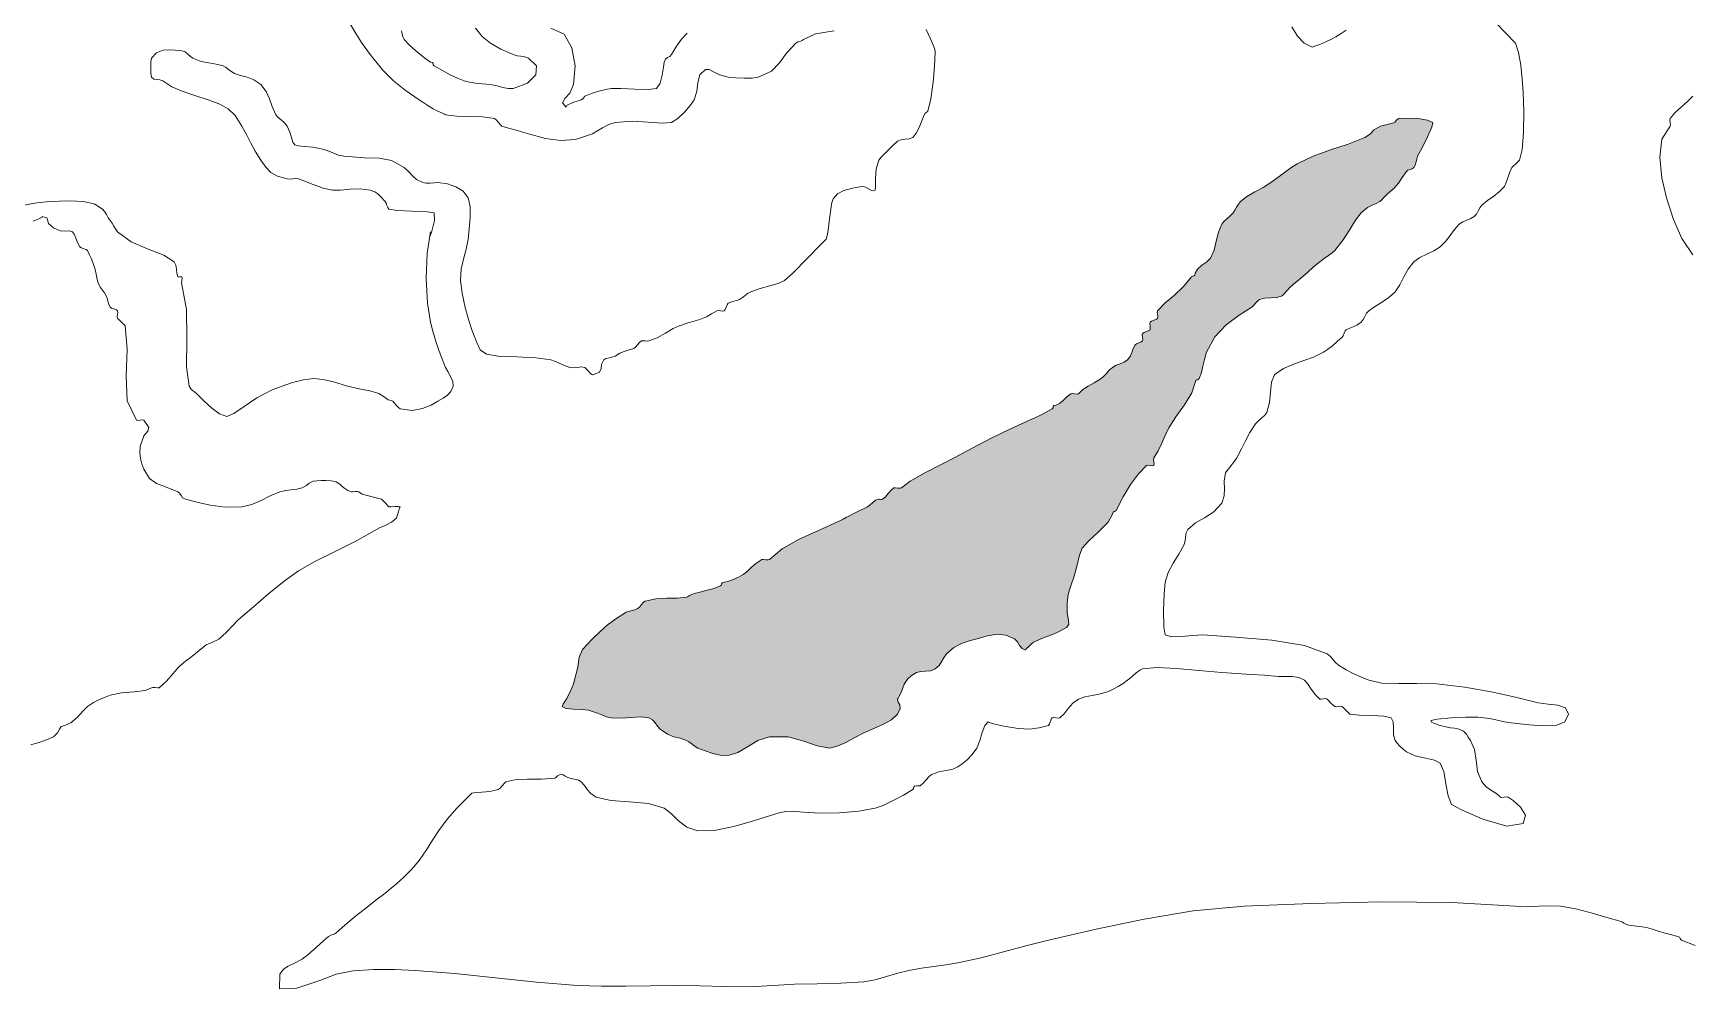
# Model space of a CAD drawing. Header units: inches. Extents: x -600 to 863, y -502 to 873.
# Drawn here: x 641.09 to 687.67, y 2.98 to 29.83 of the extents above; entities that cross this region are included whole.
import ezdxf

# ---------------------------------------------------------------- set-up
doc = ezdxf.new("R2010")
doc.units = ezdxf.units.IN
doc.header["$MEASUREMENT"] = 0
doc.layers.add('Layer 1', color=7, linetype='Continuous')

msp = doc.modelspace()

# ---------------------------------------------------------------- hatches: boundary and pattern name
at = {"layer": 'Layer 1', "true_color": 0xffffff}
msp.add_hatch(color=7, dxfattribs=at).paths.add_polyline_path([(679.359, 27.322), (679.366, 27.337), (679.388, 27.37), (679.422, 27.406), (679.466, 27.428), (679.708, 27.444), (680.008, 27.428), (680.275, 27.385), (680.419, 27.322), (680.39, 27.184), (680.273, 26.915), (680.124, 26.611), (679.995, 26.369), (679.971, 26.301), (679.949, 26.213), (679.925, 26.123), (679.89, 26.051), (679.845, 26.02), (679.782, 25.997), (679.72, 25.976), (679.678, 25.945), (679.562, 25.77), (679.46, 25.616), (679.335, 25.47), (679.148, 25.311), (679.091, 25.259), (679.038, 25.201), (678.987, 25.146), (678.937, 25.099), (678.826, 25.038), (678.715, 24.997), (678.582, 24.928), (678.407, 24.781), (678.244, 24.572), (678.087, 24.311), (677.905, 24.02), (677.666, 23.722), (677.589, 23.655), (677.486, 23.583), (677.367, 23.501), (677.242, 23.404), (677.071, 23.259), (676.898, 23.108), (676.711, 22.947), (676.501, 22.769), (676.407, 22.681), (676.319, 22.586), (676.242, 22.503), (676.184, 22.451), (676.039, 22.404), (675.867, 22.39), (675.694, 22.38), (675.548, 22.346), (675.502, 22.309), (675.45, 22.248), (675.395, 22.184), (675.336, 22.134), (674.976, 21.905), (674.615, 21.634), (674.299, 21.295), (674.066, 20.863), (674.004, 20.658), (673.963, 20.474), (673.921, 20.299), (673.854, 20.122), (673.828, 20.1), (673.794, 20.093), (673.764, 20.074), (673.748, 20.016), (673.651, 19.723), (673.443, 19.388), (673.202, 19.049), (673.007, 18.745), (672.9, 18.525), (672.806, 18.309), (672.705, 18.099), (672.584, 17.898), (672.576, 17.853), (672.586, 17.79), (672.595, 17.729), (672.584, 17.687), (672.541, 17.676), (672.479, 17.686), (672.416, 17.695), (672.372, 17.687), (672.147, 17.45), (671.93, 17.151), (671.721, 16.803), (671.524, 16.416), (671.498, 16.395), (671.465, 16.388), (671.435, 16.368), (671.419, 16.311), (671.296, 16.088), (671.029, 15.816), (670.746, 15.554), (670.572, 15.357), (670.498, 15.16), (670.425, 14.883), (670.346, 14.578), (670.254, 14.299), (670.204, 14.163), (670.164, 14.004), (670.143, 13.807), (670.148, 13.558), (670.182, 13.328), (670.194, 13.211), (670.131, 13.136), (669.937, 13.028), (669.777, 12.957), (669.6, 12.891), (669.405, 12.813), (669.195, 12.71), (669.149, 12.673), (669.068, 12.602), (668.998, 12.531), (668.983, 12.498), (668.879, 12.539), (668.81, 12.629), (668.747, 12.733), (668.666, 12.816), (668.422, 12.919), (668.174, 12.941), (667.907, 12.901), (667.607, 12.816), (667.369, 12.745), (667.16, 12.674), (666.963, 12.566), (666.76, 12.393), (666.692, 12.299), (666.627, 12.184), (666.549, 12.066), (666.442, 11.969), (666.307, 11.915), (666.168, 11.901), (666.033, 11.895), (665.913, 11.863), (665.771, 11.781), (665.656, 11.68), (665.564, 11.537), (665.489, 11.334), (665.463, 11.266), (665.429, 11.201), (665.397, 11.15), (665.384, 11.122), (665.399, 11.036), (665.444, 10.955), (665.459, 10.853), (665.384, 10.698), (665.214, 10.542), (664.983, 10.414), (664.715, 10.297), (664.431, 10.169), (664.183, 10.038), (663.928, 9.902), (663.687, 9.794), (663.478, 9.746), (663.125, 9.803), (662.747, 9.938), (662.311, 10.057), (661.783, 10.063), (661.455, 9.957), (661.162, 9.783), (660.889, 9.617), (660.619, 9.534), (660.398, 9.543), (660.187, 9.59), (659.978, 9.662), (659.771, 9.746), (659.698, 9.788), (659.608, 9.853), (659.521, 9.916), (659.454, 9.957), (659.271, 10.02), (659.099, 10.062), (658.918, 10.133), (658.713, 10.275), (658.639, 10.36), (658.572, 10.453), (658.497, 10.536), (658.396, 10.593), (658.17, 10.621), (657.907, 10.607), (657.624, 10.587), (657.337, 10.593), (657.198, 10.625), (657.052, 10.683), (656.89, 10.748), (656.701, 10.805), (656.504, 10.826), (656.274, 10.835), (656.073, 10.854), (655.96, 10.91), (655.987, 10.982), (656.075, 11.129), (656.186, 11.325), (656.277, 11.546), (656.396, 12.021), (656.438, 12.296), (656.532, 12.513), (656.808, 12.816), (657.014, 13.014), (657.224, 13.196), (657.464, 13.374), (657.76, 13.558), (657.845, 13.594), (657.924, 13.611), (658.001, 13.629), (658.078, 13.663), (658.126, 13.707), (658.188, 13.775), (658.247, 13.84), (658.289, 13.875), (658.59, 13.938), (658.896, 13.952), (659.191, 13.954), (659.454, 13.98), (659.483, 13.996), (659.539, 14.027), (659.605, 14.062), (659.666, 14.087), (659.823, 14.125), (659.998, 14.167), (660.192, 14.221), (660.407, 14.299), (660.428, 14.322), (660.436, 14.356), (660.456, 14.388), (660.513, 14.404), (660.613, 14.427), (660.759, 14.479), (660.914, 14.546), (661.043, 14.616), (661.146, 14.698), (661.263, 14.807), (661.402, 14.926), (661.572, 15.04), (661.618, 15.045), (661.682, 15.035), (661.744, 15.029), (661.783, 15.04), (662.139, 15.344), (662.62, 15.61), (663.16, 15.855), (663.689, 16.099), (663.741, 16.123), (663.795, 16.146), (663.849, 16.174), (663.901, 16.204), (663.947, 16.23), (663.997, 16.254), (664.053, 16.279), (664.113, 16.311), (664.223, 16.368), (664.32, 16.415), (664.422, 16.463), (664.537, 16.521), (664.611, 16.577), (664.687, 16.646), (664.766, 16.706), (664.854, 16.733), (664.877, 16.732), (664.908, 16.729), (664.938, 16.729), (664.96, 16.733), (665.038, 16.803), (665.12, 16.896), (665.201, 16.988), (665.277, 17.052), (665.323, 17.056), (665.388, 17.047), (665.45, 17.041), (665.489, 17.052), (665.74, 17.244), (666.151, 17.476), (666.602, 17.707), (666.972, 17.898), (667.492, 18.18), (668.009, 18.448), (668.536, 18.707), (669.09, 18.957), (669.242, 19.023), (669.399, 19.095), (669.56, 19.177), (669.725, 19.275), (669.749, 19.307), (669.754, 19.34), (669.771, 19.366), (669.831, 19.381), (669.935, 19.42), (670.035, 19.506), (670.141, 19.609), (670.254, 19.698), (670.3, 19.703), (670.364, 19.694), (670.427, 19.688), (670.466, 19.698), (670.59, 19.817), (670.736, 19.914), (670.907, 20.008), (671.102, 20.122), (671.181, 20.188), (671.254, 20.271), (671.33, 20.357), (671.419, 20.439), (671.522, 20.498), (671.639, 20.542), (671.751, 20.588), (671.843, 20.651), (671.914, 20.749), (671.96, 20.857), (672.001, 20.969), (672.054, 21.075), (672.096, 21.104), (672.164, 21.13), (672.229, 21.155), (672.266, 21.181), (672.271, 21.23), (672.263, 21.289), (672.256, 21.347), (672.266, 21.393), (672.308, 21.421), (672.376, 21.447), (672.441, 21.473), (672.478, 21.498), (672.483, 21.548), (672.475, 21.606), (672.467, 21.664), (672.478, 21.71), (672.52, 21.738), (672.588, 21.765), (672.653, 21.791), (672.689, 21.816), (672.694, 21.865), (672.686, 21.925), (672.679, 21.984), (672.689, 22.027), (672.905, 22.251), (673.159, 22.471), (673.417, 22.707), (673.643, 22.98), (673.675, 23.005), (673.708, 23.01), (673.734, 23.026), (673.748, 23.087), (673.806, 23.2), (673.931, 23.307), (674.07, 23.408), (674.172, 23.51), (674.273, 23.736), (674.337, 23.986), (674.396, 24.236), (674.489, 24.463), (674.55, 24.537), (674.634, 24.612), (674.726, 24.692), (674.807, 24.781), (674.858, 24.858), (674.908, 24.944), (674.96, 25.028), (675.019, 25.099), (675.199, 25.236), (675.419, 25.366), (675.65, 25.494), (675.866, 25.628), (676.065, 25.771), (676.249, 25.911), (676.427, 26.041), (676.607, 26.157), (677.063, 26.375), (677.549, 26.549), (678.039, 26.713), (678.513, 26.898), (678.666, 27.004), (678.765, 27.109), (678.949, 27.216)])

# ---------------------------------------------------------------- linework, layer by layer
at = {"layer": 'Layer 1', "lineweight": 0}
for points in [[(666.186, 29.932), (666.293, 29.687), (666.396, 29.451), (666.442, 29.334), (666.432, 29.057), (666.387, 28.529), (666.316, 27.981), (666.23, 27.64), (666.211, 27.618), (666.183, 27.6), (666.152, 27.574), (666.125, 27.533), (666.078, 27.41), (666.005, 27.223), (665.913, 27.032), (665.807, 26.898), (665.71, 26.858), (665.596, 26.847), (665.481, 26.834), (665.384, 26.793), (665.248, 26.672), (665.078, 26.508), (664.93, 26.354), (664.854, 26.263), (664.783, 26.02), (664.76, 25.746), (664.757, 25.52), (664.748, 25.416), (664.672, 25.4), (664.584, 25.441), (664.498, 25.496), (664.431, 25.521), (664.324, 25.508), (664.112, 25.47), (663.874, 25.404), (663.689, 25.311), (663.569, 25.172), (663.522, 25.031), (663.506, 24.871), (663.478, 24.675), (663.459, 24.538), (663.442, 24.361), (663.416, 24.183), (663.372, 24.039), (663.211, 23.873), (662.844, 23.494), (662.449, 23.096), (662.207, 22.875), (662.027, 22.797), (661.789, 22.73), (661.521, 22.657), (661.254, 22.558), (661.169, 22.51), (661.096, 22.455), (661.021, 22.399), (660.937, 22.346), (660.866, 22.318), (660.784, 22.299), (660.699, 22.275), (660.619, 22.239), (660.59, 22.197), (660.563, 22.13), (660.539, 22.063), (660.513, 22.027), (660.464, 22.021), (660.406, 22.029), (660.35, 22.037), (660.302, 22.027), (660.154, 21.939), (660.009, 21.861), (659.824, 21.787), (659.561, 21.71), (659.49, 21.688), (659.418, 21.661), (659.337, 21.632), (659.242, 21.604), (659.079, 21.53), (658.864, 21.403), (658.627, 21.271), (658.396, 21.181), (658.344, 21.178), (658.288, 21.184), (658.233, 21.188), (658.184, 21.181), (658.133, 21.141), (658.072, 21.071), (658.014, 21.004), (657.972, 20.969), (657.814, 20.923), (657.695, 20.886), (657.582, 20.837), (657.442, 20.757), (657.378, 20.733), (657.283, 20.71), (657.188, 20.684), (657.125, 20.651), (657.06, 20.523), (657.049, 20.399), (656.996, 20.295), (656.808, 20.228), (656.761, 20.257), (656.695, 20.328), (656.633, 20.402), (656.596, 20.439), (656.493, 20.45), (656.384, 20.44), (656.274, 20.43), (656.172, 20.439), (656.021, 20.494), (655.876, 20.56), (655.746, 20.618), (655.643, 20.651), (655.217, 20.707), (654.854, 20.729), (654.515, 20.74), (654.16, 20.757), (653.833, 20.812), (653.657, 20.936), (653.547, 21.155), (653.419, 21.498), (653.332, 21.754), (653.23, 22.124), (653.144, 22.524), (653.102, 22.875), (653.123, 23.195), (653.187, 23.483), (653.261, 23.758), (653.313, 24.039), (653.346, 24.324), (653.373, 24.651), (653.371, 24.963), (653.313, 25.204), (653.173, 25.388), (652.974, 25.514), (652.733, 25.592), (652.466, 25.628), (652.365, 25.626), (652.251, 25.615), (652.139, 25.61), (652.043, 25.628), (651.861, 25.72), (651.759, 25.812), (651.666, 25.918), (651.514, 26.051), (651.16, 26.249), (650.822, 26.315), (650.407, 26.329), (649.819, 26.369), (649.671, 26.402), (649.514, 26.462), (649.35, 26.527), (649.184, 26.581), (648.947, 26.624), (648.721, 26.647), (648.541, 26.664), (648.442, 26.687), (648.387, 26.767), (648.351, 26.893), (648.308, 27.048), (648.23, 27.216), (648.15, 27.315), (648.061, 27.391), (647.977, 27.458), (647.913, 27.533), (647.81, 27.763), (647.732, 27.984), (647.641, 28.192), (647.49, 28.381), (647.295, 28.519), (647.105, 28.594), (646.923, 28.642), (646.748, 28.698), (646.678, 28.741), (646.586, 28.808), (646.495, 28.873), (646.431, 28.91), (646.236, 28.96), (646.032, 28.992), (645.815, 29.036), (645.584, 29.122), (645.51, 29.174), (645.439, 29.239), (645.362, 29.299), (645.267, 29.334), (644.991, 29.361), (644.749, 29.349), (644.554, 29.275), (644.419, 29.122), (644.402, 29.022), (644.396, 28.856), (644.401, 28.691), (644.419, 28.593), (644.481, 28.54), (644.564, 28.526), (644.654, 28.52), (644.736, 28.486), (644.994, 28.324), (645.277, 28.2), (645.607, 28.088), (646.008, 27.957), (646.335, 27.837), (646.576, 27.702), (646.771, 27.511), (646.96, 27.216), (647.093, 26.963), (647.208, 26.737), (647.331, 26.513), (647.49, 26.263), (647.631, 26.063), (647.771, 25.915), (647.955, 25.809), (648.23, 25.733), (648.309, 25.73), (648.391, 25.738), (648.473, 25.743), (648.549, 25.733), (648.702, 25.676), (648.957, 25.576), (649.246, 25.477), (649.502, 25.416), (649.727, 25.417), (649.996, 25.443), (650.284, 25.456), (650.561, 25.416), (650.697, 25.366), (650.781, 25.312), (650.86, 25.229), (650.983, 25.099), (651.011, 25.052), (651.035, 24.989), (651.06, 24.928), (651.09, 24.887), (651.32, 24.849), (651.745, 24.824), (652.161, 24.805), (652.36, 24.781), (652.373, 24.562), (652.299, 24.264), (652.229, 24.092), (652.254, 24.251), (652.16, 23.646), (652.136, 22.934), (652.171, 22.245), (652.254, 21.71), (652.324, 21.452), (652.421, 21.137), (652.541, 20.79), (652.678, 20.439), (652.74, 20.323), (652.819, 20.185), (652.881, 20.041), (652.89, 19.91), (652.827, 19.761), (652.732, 19.654), (652.609, 19.57), (652.466, 19.486), (652.277, 19.38), (652.033, 19.279), (651.741, 19.229), (651.407, 19.275), (651.354, 19.313), (651.296, 19.38), (651.241, 19.446), (651.195, 19.486), (651.113, 19.518), (651.07, 19.529), (651.037, 19.546), (650.983, 19.593), (650.804, 19.701), (650.552, 19.776), (650.252, 19.839), (649.925, 19.91), (649.779, 19.955), (649.532, 20.029), (649.243, 20.097), (648.972, 20.122), (648.685, 20.088), (648.384, 20.014), (648.086, 19.915), (647.808, 19.805), (647.379, 19.579), (647.018, 19.336), (646.733, 19.142), (646.537, 19.063), (646.332, 19.132), (646.11, 19.296), (645.89, 19.503), (645.689, 19.698), (645.625, 19.75), (645.57, 19.787), (645.523, 19.832), (645.479, 19.91), (645.401, 20.452), (645.409, 21.234), (645.398, 22.068), (645.267, 22.769), (645.264, 22.814), (645.271, 22.88), (645.276, 22.943), (645.267, 22.98), (645.246, 22.982), (645.211, 22.979), (645.177, 22.977), (645.16, 22.98), (645.134, 23.084), (645.119, 23.2), (645.099, 23.312), (645.055, 23.404), (644.762, 23.595), (644.321, 23.763), (643.851, 23.963), (643.467, 24.251), (643.409, 24.329), (643.36, 24.41), (643.312, 24.491), (643.255, 24.569), (643.201, 24.644), (643.151, 24.729), (643.1, 24.814), (643.043, 24.887), (642.828, 25.025), (642.519, 25.101), (642.101, 25.121), (641.561, 25.099), (641.198, 25.061), (640.827, 24.995)], [(687.793, 4.199), (687.407, 4.346), (687.391, 4.363), (687.374, 4.395), (687.348, 4.428), (687.301, 4.451), (687.134, 4.493), (686.946, 4.541), (686.752, 4.598), (686.56, 4.663), (686.425, 4.705), (686.301, 4.727), (686.147, 4.742), (685.925, 4.77), (685.842, 4.793), (685.789, 4.824), (685.751, 4.855), (685.713, 4.875), (685.308, 4.984), (684.899, 5.106), (684.475, 5.219), (684.019, 5.299), (683.717, 5.312), (683.404, 5.3), (683.08, 5.287), (682.748, 5.299), (680.955, 5.405), (678.993, 5.422), (677.003, 5.377), (675.125, 5.299), (673.691, 5.169), (672.309, 4.942), (670.958, 4.656), (669.619, 4.346), (668.989, 4.188), (668.36, 4.018), (667.726, 3.854), (667.078, 3.711), (666.738, 3.654), (666.397, 3.608), (666.054, 3.561), (665.701, 3.499), (665.391, 3.42), (665.07, 3.325), (664.748, 3.237), (664.431, 3.181), (663.783, 3.138), (663.125, 3.123), (662.484, 3.111), (661.89, 3.075), (661.224, 3.038), (660.529, 3.043), (659.827, 3.063), (659.137, 3.075), (658.432, 3.068), (657.744, 3.056), (657.064, 3.053), (656.384, 3.075), (655.238, 3.168), (654.082, 3.294), (652.939, 3.416), (651.831, 3.499), (651.255, 3.521), (650.654, 3.525), (650.087, 3.489), (649.607, 3.393), (649.146, 3.215), (648.5, 2.999), (648.011, 2.98), (648.02, 3.393), (648.125, 3.532), (648.26, 3.621), (648.433, 3.701), (648.654, 3.816), (648.818, 3.941), (649.047, 4.142), (649.264, 4.338), (649.396, 4.451), (649.459, 4.487), (649.509, 4.503), (649.555, 4.52), (649.607, 4.558), (649.852, 4.773), (650.154, 5.02), (650.474, 5.272), (650.772, 5.511), (650.896, 5.606), (651.021, 5.7), (651.154, 5.805), (651.302, 5.934), (651.504, 6.119), (651.723, 6.331), (651.943, 6.583), (652.148, 6.887), (652.312, 7.157), (652.51, 7.459), (652.74, 7.766), (652.996, 8.052), (653.128, 8.186), (653.259, 8.319), (653.363, 8.425), (653.419, 8.475), (653.526, 8.496), (653.704, 8.504), (653.925, 8.524), (654.16, 8.581), (654.216, 8.62), (654.271, 8.685), (654.324, 8.75), (654.372, 8.793), (654.624, 8.854), (654.981, 8.867), (655.378, 8.87), (655.748, 8.898), (655.782, 8.921), (655.825, 8.961), (655.883, 8.997), (655.96, 9.004), (655.985, 8.989), (656.043, 8.957), (656.112, 8.922), (656.172, 8.898), (656.293, 8.873), (656.363, 8.86), (656.418, 8.842), (656.489, 8.793), (656.584, 8.694), (656.663, 8.581), (656.762, 8.468), (656.913, 8.369), (657.32, 8.275), (657.844, 8.237), (658.379, 8.186), (658.819, 8.052), (659.025, 7.894), (659.223, 7.702), (659.456, 7.526), (659.771, 7.416), (660.229, 7.426), (660.78, 7.538), (661.329, 7.696), (661.783, 7.84), (662.053, 7.924), (662.24, 7.967), (662.438, 7.973), (662.736, 7.945), (663.197, 7.919), (663.749, 7.927), (664.297, 7.971), (664.748, 8.052), (664.974, 8.135), (665.254, 8.267), (665.546, 8.424), (665.807, 8.581), (665.831, 8.612), (665.836, 8.646), (665.853, 8.673), (665.913, 8.687), (665.936, 8.686), (665.967, 8.683), (665.997, 8.683), (666.019, 8.687), (666.101, 8.759), (666.188, 8.856), (666.27, 8.949), (666.337, 9.004), (666.544, 9.075), (666.748, 9.114), (666.932, 9.15), (667.078, 9.216), (667.2, 9.305), (667.336, 9.417), (667.477, 9.562), (667.607, 9.746), (667.696, 9.954), (667.763, 10.182), (667.831, 10.377), (667.925, 10.486), (668.042, 10.439), (668.369, 10.359), (668.766, 10.29), (669.09, 10.275), (669.209, 10.291), (669.362, 10.315), (669.512, 10.347), (669.619, 10.381), (669.65, 10.421), (669.675, 10.488), (669.698, 10.556), (669.725, 10.593), (669.773, 10.599), (669.832, 10.59), (669.891, 10.582), (669.937, 10.593), (670.061, 10.709), (670.176, 10.855), (670.304, 11.003), (670.466, 11.122), (670.643, 11.184), (670.852, 11.223), (671.079, 11.265), (671.312, 11.334), (671.443, 11.395), (671.58, 11.474), (671.716, 11.561), (671.843, 11.651), (671.975, 11.757), (672.089, 11.854), (672.185, 11.929), (672.266, 11.969), (672.671, 12.007), (673.217, 11.979), (673.843, 11.92), (674.489, 11.863), (674.909, 11.837), (675.304, 11.813), (675.688, 11.789), (676.078, 11.758), (676.275, 11.753), (676.469, 11.754), (676.652, 11.73), (676.818, 11.651), (676.899, 11.556), (677.006, 11.401), (677.124, 11.238), (677.242, 11.122), (677.287, 11.116), (677.352, 11.125), (677.414, 11.133), (677.454, 11.122), (677.496, 11.075), (677.559, 11.009), (677.622, 10.946), (677.666, 10.91), (677.712, 10.906), (677.776, 10.915), (677.839, 10.921), (677.878, 10.91), (677.918, 10.867), (677.985, 10.797), (678.053, 10.73), (678.09, 10.698), (678.348, 10.667), (678.703, 10.658), (679.043, 10.643), (679.254, 10.593), (679.307, 10.482), (679.314, 10.308), (679.318, 10.117), (679.359, 9.957), (679.412, 9.889), (679.496, 9.801), (679.591, 9.712), (679.678, 9.64), (679.927, 9.522), (680.211, 9.459), (680.467, 9.407), (680.631, 9.322), (680.729, 9.082), (680.788, 8.74), (680.848, 8.398), (680.948, 8.157), (681.225, 8.01), (681.831, 7.744), (682.498, 7.555), (682.96, 7.628), (683.03, 7.861), (682.889, 8.088), (682.677, 8.27), (682.536, 8.369), (682.492, 8.377), (682.428, 8.367), (682.364, 8.358), (682.324, 8.369), (682.217, 8.46), (682.07, 8.553), (681.918, 8.66), (681.795, 8.793), (681.678, 9.088), (681.636, 9.401), (681.594, 9.701), (681.478, 9.957), (681.419, 10.047), (681.363, 10.139), (681.285, 10.219), (681.16, 10.275), (681.034, 10.301), (680.919, 10.317), (680.791, 10.34), (680.631, 10.381), (680.389, 10.467), (680.361, 10.521), (680.548, 10.558), (680.948, 10.593), (681.348, 10.617), (681.686, 10.614), (682.024, 10.574), (682.431, 10.486), (682.618, 10.453), (682.87, 10.424), (683.142, 10.399), (683.384, 10.381), (683.633, 10.367), (683.909, 10.386), (684.135, 10.481), (684.23, 10.698), (684.148, 10.871), (683.937, 10.946), (683.66, 10.977), (683.384, 11.017), (682.741, 11.174), (682.059, 11.328), (681.323, 11.459), (680.524, 11.546), (679.975, 11.56), (679.454, 11.555), (678.992, 11.572), (678.619, 11.651), (678.416, 11.732), (678.201, 11.829), (677.983, 11.942), (677.771, 12.075), (677.688, 12.148), (677.616, 12.234), (677.542, 12.319), (677.454, 12.393), (676.816, 12.623), (675.896, 12.771), (674.88, 12.863), (673.96, 12.922), (673.677, 12.911), (673.359, 12.878), (673.076, 12.866), (672.901, 12.922), (672.864, 13.151), (672.857, 13.599), (672.872, 14.078), (672.901, 14.404), (672.986, 14.681), (673.123, 14.939), (673.281, 15.195), (673.431, 15.463), (673.461, 15.566), (673.474, 15.681), (673.492, 15.792), (673.536, 15.887), (673.75, 16.071), (674.009, 16.216), (674.27, 16.381), (674.489, 16.628), (674.56, 16.829), (674.564, 17.031), (674.558, 17.243), (674.596, 17.475), (674.639, 17.542), (674.722, 17.64), (674.821, 17.762), (674.913, 17.898), (675.044, 18.146), (675.157, 18.379), (675.281, 18.609), (675.442, 18.852), (675.523, 18.937), (675.618, 19.018), (675.705, 19.095), (675.76, 19.169), (675.834, 19.454), (675.862, 19.754), (675.892, 20.025), (675.972, 20.228), (676.029, 20.275), (676.129, 20.342), (676.229, 20.404), (676.289, 20.439), (676.531, 20.542), (676.796, 20.628), (677.072, 20.727), (677.348, 20.863), (677.465, 20.943), (677.598, 21.048), (677.737, 21.166), (677.878, 21.287), (677.903, 21.329), (677.932, 21.397), (677.96, 21.464), (677.983, 21.498), (678.086, 21.538), (678.186, 21.574), (678.29, 21.626), (678.407, 21.71), (678.465, 21.781), (678.512, 21.871), (678.561, 21.959), (678.619, 22.027), (678.781, 22.137), (678.983, 22.263), (679.188, 22.403), (679.359, 22.558), (679.499, 22.758), (679.611, 22.979), (679.73, 23.2), (679.89, 23.404), (680.058, 23.527), (680.254, 23.623), (680.453, 23.716), (680.631, 23.828), (680.779, 23.979), (680.905, 24.148), (681.026, 24.315), (681.16, 24.463), (681.263, 24.53), (681.375, 24.576), (681.486, 24.618), (681.583, 24.675), (681.644, 24.744), (681.691, 24.832), (681.738, 24.92), (681.795, 24.992), (681.958, 25.123), (682.134, 25.252), (682.299, 25.384), (682.431, 25.521), (682.486, 25.629), (682.531, 25.763), (682.579, 25.908), (682.643, 26.051), (682.688, 26.104), (682.75, 26.16), (682.812, 26.214), (682.854, 26.263), (682.932, 26.561), (682.973, 27.041), (682.981, 27.609), (682.96, 28.169), (682.932, 28.539), (682.891, 28.93), (682.831, 29.283), (682.748, 29.545), (682.204, 30.106)], [(650.002, 30.094), (650.163, 29.817), (650.338, 29.537), (650.561, 29.228), (650.911, 28.801), (651.22, 28.489), (651.543, 28.229), (651.937, 27.957), (652.043, 27.886), (652.182, 27.794), (652.331, 27.705), (652.466, 27.64), (652.528, 27.611), (652.596, 27.577), (652.65, 27.548), (652.678, 27.533), (652.994, 27.493), (653.352, 27.485), (653.717, 27.476), (654.055, 27.428), (654.105, 27.391), (654.166, 27.321), (654.224, 27.252), (654.266, 27.216), (654.449, 27.162), (654.634, 27.111), (654.818, 27.06), (655.008, 27.004), (655.492, 26.87), (655.914, 26.809), (656.333, 26.845), (656.808, 27.004), (656.935, 27.074), (657.092, 27.17), (657.266, 27.263), (657.442, 27.322), (657.92, 27.358), (658.378, 27.332), (658.765, 27.3), (659.031, 27.322), (659.211, 27.432), (659.396, 27.604), (659.558, 27.796), (659.666, 27.957), (659.741, 28.193), (659.773, 28.439), (659.83, 28.657), (659.983, 28.805), (660.089, 28.806), (660.211, 28.742), (660.379, 28.657), (660.619, 28.593), (660.833, 28.571), (661.069, 28.562), (661.293, 28.568), (661.466, 28.593), (661.837, 28.757), (662.066, 28.992), (662.26, 29.267), (662.525, 29.545), (662.583, 29.58), (662.636, 29.598), (662.686, 29.615), (662.736, 29.651), (663.072, 29.805), (663.601, 29.89)], [(653.525, 29.969), (653.708, 29.737), (653.942, 29.545), (654.233, 29.38), (654.584, 29.228), (654.694, 29.195), (654.796, 29.179), (654.897, 29.16), (655.008, 29.122), (655.239, 28.907), (655.213, 28.654), (654.979, 28.424), (654.584, 28.274), (654.439, 28.271), (654.291, 28.305), (654.13, 28.349), (653.948, 28.381), (653.71, 28.402), (653.519, 28.422), (653.356, 28.447), (653.207, 28.486), (653.017, 28.562), (652.814, 28.66), (652.598, 28.777), (652.36, 28.91), (652.337, 28.939), (652.331, 28.973), (652.313, 29.001), (652.254, 29.016), (652.138, 29.093), (651.914, 29.272), (651.676, 29.482), (651.514, 29.651), (651.48, 29.723), (651.463, 29.807), (651.444, 29.893)], [(659.473, 29.831), (659.313, 29.661), (659.172, 29.459), (659.031, 29.228), (658.979, 29.175), (658.916, 29.141), (658.858, 29.098), (658.819, 29.016), (658.801, 28.869), (658.77, 28.644), (658.711, 28.419), (658.607, 28.274), (658.375, 28.241), (657.998, 28.252), (657.608, 28.274), (657.337, 28.274), (657.188, 28.246), (656.992, 28.195), (656.783, 28.131), (656.596, 28.062), (656.577, 28.043), (656.562, 28.013), (656.538, 27.98), (656.489, 27.957), (656.431, 27.938), (656.261, 27.879), (656.1, 27.807), (656.066, 27.745), (655.965, 27.872), (656.033, 27.991), (656.172, 28.146), (656.277, 28.381), (656.318, 28.909), (656.233, 29.415), (656.013, 29.802), (655.643, 29.969)], [(677.984, 29.91), (677.843, 29.819), (677.692, 29.725), (677.56, 29.651), (677.411, 29.585), (677.248, 29.514), (677.108, 29.459), (677.03, 29.439), (676.803, 29.543), (676.62, 29.748), (676.457, 30.01)], [(687.725, 28.062), (687.576, 27.908), (687.405, 27.758), (687.235, 27.601), (687.089, 27.428), (687.083, 27.383), (687.093, 27.318), (687.1, 27.256), (687.089, 27.216), (686.86, 26.851), (686.797, 26.341), (686.853, 25.766), (686.983, 25.204), (687.18, 24.592), (687.414, 24.061), (687.724, 23.599)], [(679.359, 27.322), (679.366, 27.337), (679.388, 27.37), (679.422, 27.406), (679.466, 27.428), (679.708, 27.444), (680.008, 27.428), (680.275, 27.385), (680.419, 27.322), (680.39, 27.184), (680.273, 26.915), (680.124, 26.611), (679.995, 26.369), (679.971, 26.301), (679.949, 26.213), (679.925, 26.123), (679.89, 26.051), (679.845, 26.02), (679.782, 25.997), (679.72, 25.976), (679.678, 25.945), (679.562, 25.77), (679.46, 25.616), (679.335, 25.47), (679.148, 25.311), (679.091, 25.259), (679.038, 25.201), (678.987, 25.146), (678.937, 25.099), (678.826, 25.038), (678.715, 24.997), (678.582, 24.928), (678.407, 24.781), (678.244, 24.572), (678.087, 24.311), (677.905, 24.02), (677.666, 23.722), (677.589, 23.655), (677.486, 23.583), (677.367, 23.501), (677.242, 23.404), (677.071, 23.259), (676.898, 23.108), (676.711, 22.947), (676.501, 22.769), (676.407, 22.681), (676.319, 22.586), (676.242, 22.503), (676.184, 22.451), (676.039, 22.404), (675.867, 22.39), (675.694, 22.38), (675.548, 22.346), (675.502, 22.309), (675.45, 22.248), (675.395, 22.184), (675.336, 22.134), (674.976, 21.905), (674.615, 21.634), (674.299, 21.295), (674.066, 20.863), (674.004, 20.658), (673.963, 20.474), (673.921, 20.299), (673.854, 20.122), (673.828, 20.1), (673.794, 20.093), (673.764, 20.074), (673.748, 20.016), (673.651, 19.723), (673.443, 19.388), (673.202, 19.049), (673.007, 18.745), (672.9, 18.525), (672.806, 18.309), (672.705, 18.099), (672.584, 17.898), (672.576, 17.853), (672.586, 17.79), (672.595, 17.729), (672.584, 17.687), (672.541, 17.676), (672.479, 17.686), (672.416, 17.695), (672.372, 17.687), (672.147, 17.45), (671.93, 17.151), (671.721, 16.803), (671.524, 16.416), (671.498, 16.395), (671.465, 16.388), (671.435, 16.368), (671.419, 16.311), (671.296, 16.088), (671.029, 15.816), (670.746, 15.554), (670.572, 15.357), (670.498, 15.16), (670.425, 14.883), (670.346, 14.578), (670.254, 14.299), (670.204, 14.163), (670.164, 14.004), (670.143, 13.807), (670.148, 13.558), (670.182, 13.328), (670.194, 13.211), (670.131, 13.136), (669.937, 13.028), (669.777, 12.957), (669.6, 12.891), (669.405, 12.813), (669.195, 12.71), (669.149, 12.673), (669.068, 12.602), (668.998, 12.531), (668.983, 12.498), (668.879, 12.539), (668.81, 12.629), (668.747, 12.733), (668.666, 12.816), (668.422, 12.919), (668.174, 12.941), (667.907, 12.901), (667.607, 12.816), (667.369, 12.745), (667.16, 12.674), (666.963, 12.566), (666.76, 12.393), (666.692, 12.299), (666.627, 12.184), (666.549, 12.066), (666.442, 11.969), (666.307, 11.915), (666.168, 11.901), (666.033, 11.895), (665.913, 11.863), (665.771, 11.781), (665.656, 11.68), (665.564, 11.537), (665.489, 11.334), (665.463, 11.266), (665.429, 11.201), (665.397, 11.15), (665.384, 11.122), (665.399, 11.036), (665.444, 10.955), (665.459, 10.853), (665.384, 10.698), (665.214, 10.542), (664.983, 10.414), (664.715, 10.297), (664.431, 10.169), (664.183, 10.038), (663.928, 9.902), (663.687, 9.794), (663.478, 9.746), (663.125, 9.803), (662.747, 9.938), (662.311, 10.057), (661.783, 10.063), (661.455, 9.957), (661.162, 9.783), (660.889, 9.617), (660.619, 9.534), (660.398, 9.543), (660.187, 9.59), (659.978, 9.662), (659.771, 9.746), (659.698, 9.788), (659.608, 9.853), (659.521, 9.916), (659.454, 9.957), (659.271, 10.02), (659.099, 10.062), (658.918, 10.133), (658.713, 10.275), (658.639, 10.36), (658.572, 10.453), (658.497, 10.536), (658.396, 10.593), (658.17, 10.621), (657.907, 10.607), (657.624, 10.587), (657.337, 10.593), (657.198, 10.625), (657.052, 10.683), (656.89, 10.748), (656.701, 10.805), (656.504, 10.826), (656.274, 10.835), (656.073, 10.854), (655.96, 10.91), (655.987, 10.982), (656.075, 11.129), (656.186, 11.325), (656.277, 11.546), (656.396, 12.021), (656.438, 12.296), (656.532, 12.513), (656.808, 12.816), (657.014, 13.014), (657.224, 13.196), (657.464, 13.374), (657.76, 13.558), (657.845, 13.594), (657.924, 13.611), (658.001, 13.629), (658.078, 13.663), (658.126, 13.707), (658.188, 13.775), (658.247, 13.84), (658.289, 13.875), (658.59, 13.938), (658.896, 13.952), (659.191, 13.954), (659.454, 13.98), (659.483, 13.996), (659.539, 14.027), (659.605, 14.062), (659.666, 14.087), (659.823, 14.125), (659.998, 14.167), (660.192, 14.221), (660.407, 14.299), (660.428, 14.322), (660.436, 14.356), (660.456, 14.388), (660.513, 14.404), (660.613, 14.427), (660.759, 14.479), (660.914, 14.546), (661.043, 14.616), (661.146, 14.698), (661.263, 14.807), (661.402, 14.926), (661.572, 15.04), (661.618, 15.045), (661.682, 15.035), (661.744, 15.029), (661.783, 15.04), (662.139, 15.344), (662.62, 15.61), (663.16, 15.855), (663.689, 16.099), (663.741, 16.123), (663.795, 16.146), (663.849, 16.174), (663.901, 16.204), (663.947, 16.23), (663.997, 16.254), (664.053, 16.279), (664.113, 16.311), (664.223, 16.368), (664.32, 16.415), (664.422, 16.463), (664.537, 16.521), (664.611, 16.577), (664.687, 16.646), (664.766, 16.706), (664.854, 16.733), (664.877, 16.732), (664.908, 16.729), (664.938, 16.729), (664.96, 16.733), (665.038, 16.803), (665.12, 16.896), (665.201, 16.988), (665.277, 17.052), (665.323, 17.056), (665.388, 17.047), (665.45, 17.041), (665.489, 17.052), (665.74, 17.244), (666.151, 17.476), (666.602, 17.707), (666.972, 17.898), (667.492, 18.18), (668.009, 18.448), (668.536, 18.707), (669.09, 18.957), (669.242, 19.023), (669.399, 19.095), (669.56, 19.177), (669.725, 19.275), (669.749, 19.307), (669.754, 19.34), (669.771, 19.366), (669.831, 19.381), (669.935, 19.42), (670.035, 19.506), (670.141, 19.609), (670.254, 19.698), (670.3, 19.703), (670.364, 19.694), (670.427, 19.688), (670.466, 19.698), (670.59, 19.817), (670.736, 19.914), (670.907, 20.008), (671.102, 20.122), (671.181, 20.188), (671.254, 20.271), (671.33, 20.357), (671.419, 20.439), (671.522, 20.498), (671.639, 20.542), (671.751, 20.588), (671.843, 20.651), (671.914, 20.749), (671.96, 20.857), (672.001, 20.969), (672.054, 21.075), (672.096, 21.104), (672.164, 21.13), (672.229, 21.155), (672.266, 21.181), (672.271, 21.23), (672.263, 21.289), (672.256, 21.347), (672.266, 21.393), (672.308, 21.421), (672.376, 21.447), (672.441, 21.473), (672.478, 21.498), (672.483, 21.548), (672.475, 21.606), (672.467, 21.664), (672.478, 21.71), (672.52, 21.738), (672.588, 21.765), (672.653, 21.791), (672.689, 21.816), (672.694, 21.865), (672.686, 21.925), (672.679, 21.984), (672.689, 22.027), (672.905, 22.251), (673.159, 22.471), (673.417, 22.707), (673.643, 22.98), (673.675, 23.005), (673.708, 23.01), (673.734, 23.026), (673.748, 23.087), (673.806, 23.2), (673.931, 23.307), (674.07, 23.408), (674.172, 23.51), (674.273, 23.736), (674.337, 23.986), (674.396, 24.236), (674.489, 24.463), (674.55, 24.537), (674.634, 24.612), (674.726, 24.692), (674.807, 24.781), (674.858, 24.858), (674.908, 24.944), (674.96, 25.028), (675.019, 25.099), (675.199, 25.236), (675.419, 25.366), (675.65, 25.494), (675.866, 25.628), (676.065, 25.771), (676.249, 25.911), (676.427, 26.041), (676.607, 26.157), (677.063, 26.375), (677.549, 26.549), (678.039, 26.713), (678.513, 26.898), (678.666, 27.004), (678.765, 27.109), (678.949, 27.216), (679.359, 27.322), (679.359, 27.322)], [(641.092, 24.545), (641.137, 24.569), (641.183, 24.586), (641.273, 24.62), (641.35, 24.656), (641.349, 24.675), (641.474, 24.644), (641.499, 24.58), (641.528, 24.484), (641.666, 24.357), (641.848, 24.279), (641.996, 24.269), (642.111, 24.275), (642.195, 24.251), (642.245, 24.181), (642.29, 24.073), (642.341, 23.949), (642.407, 23.828), (642.449, 23.8), (642.518, 23.773), (642.583, 23.747), (642.619, 23.722), (642.676, 23.602), (642.721, 23.504), (642.769, 23.383), (642.831, 23.192), (642.863, 23.062), (642.88, 22.961), (642.898, 22.869), (642.937, 22.769), (642.986, 22.685), (643.04, 22.611), (643.096, 22.537), (643.148, 22.451), (643.176, 22.381), (643.195, 22.299), (643.219, 22.214), (643.255, 22.134), (643.297, 22.105), (643.364, 22.079), (643.431, 22.054), (643.467, 22.027), (643.473, 21.979), (643.465, 21.921), (643.457, 21.864), (643.467, 21.816), (643.509, 21.77), (643.578, 21.706), (643.645, 21.645), (643.678, 21.604), (643.736, 20.949), (643.704, 20.205), (643.738, 19.498), (643.996, 18.957), (644.039, 18.948), (644.104, 18.958), (644.167, 18.968), (644.207, 18.957), (644.346, 18.75), (644.317, 18.65), (644.207, 18.52), (644.102, 18.216), (644.09, 18.038), (644.109, 17.878), (644.151, 17.728), (644.207, 17.581), (644.359, 17.32), (644.554, 17.181), (644.812, 17.082), (645.16, 16.945), (645.212, 16.899), (645.248, 16.836), (645.293, 16.774), (645.372, 16.733), (645.696, 16.65), (646.064, 16.564), (646.484, 16.511), (646.96, 16.521), (647.237, 16.588), (647.497, 16.701), (647.754, 16.83), (648.02, 16.945), (648.18, 16.982), (648.344, 16.999), (648.505, 17.016), (648.654, 17.052), (648.771, 17.118), (648.85, 17.188), (648.964, 17.242), (649.184, 17.264), (649.312, 17.263), (649.467, 17.253), (649.61, 17.222), (649.713, 17.157), (649.778, 17.091), (649.854, 17.033), (649.939, 16.984), (650.031, 16.945), (650.076, 16.943), (650.142, 16.951), (650.205, 16.956), (650.242, 16.945), (650.337, 16.879), (650.479, 16.837), (650.66, 16.796), (650.878, 16.733), (650.929, 16.694), (650.989, 16.625), (651.048, 16.557), (651.09, 16.521), (651.15, 16.521), (651.257, 16.526), (651.359, 16.528), (651.407, 16.521), (651.387, 16.489), (651.354, 16.381), (651.32, 16.264), (651.302, 16.204), (651.163, 16.086), (651.003, 16.005), (650.807, 15.918), (650.561, 15.781), (650.121, 15.536), (649.58, 15.268), (649.026, 14.991), (648.549, 14.722), (648.146, 14.436), (647.718, 14.085), (647.281, 13.709), (646.854, 13.346), (646.721, 13.207), (646.523, 12.996), (646.307, 12.801), (646.113, 12.71), (645.953, 12.641), (645.754, 12.488), (645.549, 12.314), (645.372, 12.181), (645.189, 12.027), (645.017, 11.829), (644.836, 11.621), (644.631, 11.439), (644.586, 11.434), (644.521, 11.442), (644.459, 11.45), (644.419, 11.439), (644.239, 11.364), (643.93, 11.327), (643.573, 11.293), (643.255, 11.228), (643.115, 11.176), (642.957, 11.107), (642.789, 11.02), (642.619, 10.91), (642.499, 10.793), (642.336, 10.617), (642.156, 10.456), (641.984, 10.381), (641.882, 10.346), (641.833, 10.271), (641.781, 10.17), (641.666, 10.063), (641.471, 9.971), (641.25, 9.9), (641.025, 9.832)]]:
    msp.add_lwpolyline(points, dxfattribs=at)

doc.saveas('drawing.dxf')
